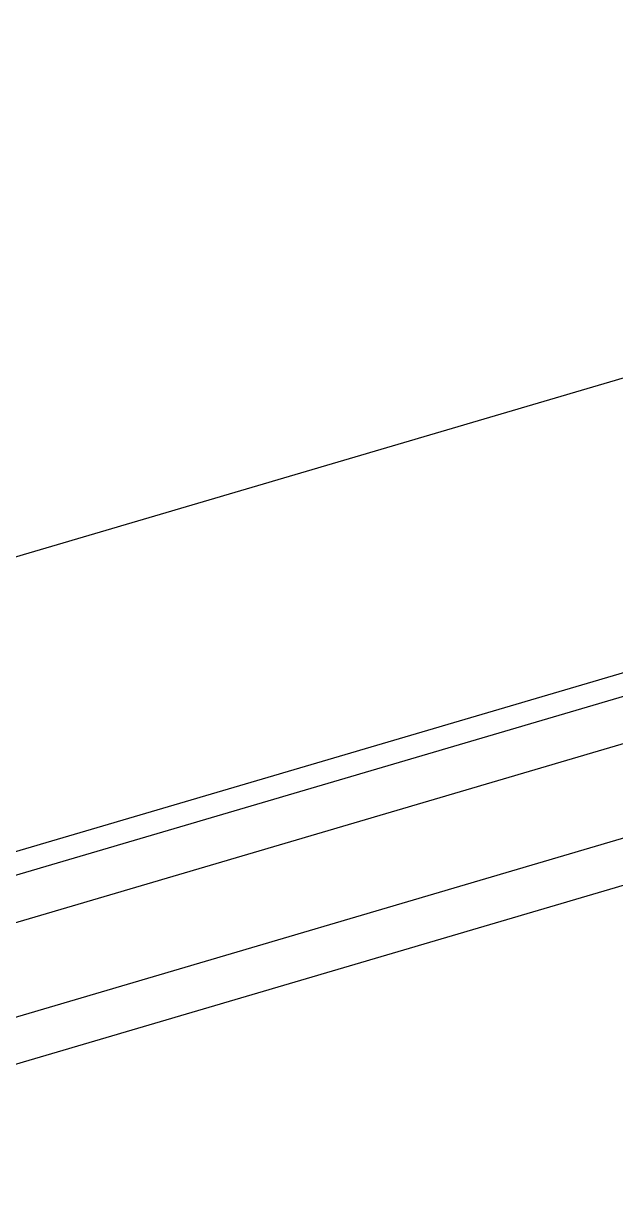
# Model space of a CAD drawing. Header units: millimetres. Extents: x 62878 to 70819, y -67946 to -61850.
# Drawn here: x 64713.5 to 64721.33, y -66999.7 to -66984.36 of the extents above; entities that cross this region are included whole.
import ezdxf

# ---------------------------------------------------------------- set-up
doc = ezdxf.new("R2010")
doc.units = ezdxf.units.MM
doc.layers.add('DOGRAMA', color=171, linetype='Continuous', lineweight=0)

msp = doc.modelspace()

# ---------------------------------------------------------------- linework, layer by layer
at = {"layer": 'DOGRAMA', "lineweight": -2}
for p, q in [((64709.308, -66992.628), (64755.719, -66978.945)), ((64710.817, -66996.082), (64756.776, -66982.532)), ((64709.683, -66996.729), (64756.861, -66982.82)), ((64709.853, -66997.305), (64757.031, -66983.396)), ((64707.814, -66999.157), (64757.37, -66984.547)), ((64708.079, -66999.704), (64757.54, -66985.122))]:
    msp.add_line(p, q, dxfattribs=at)

doc.saveas('drawing.dxf')
